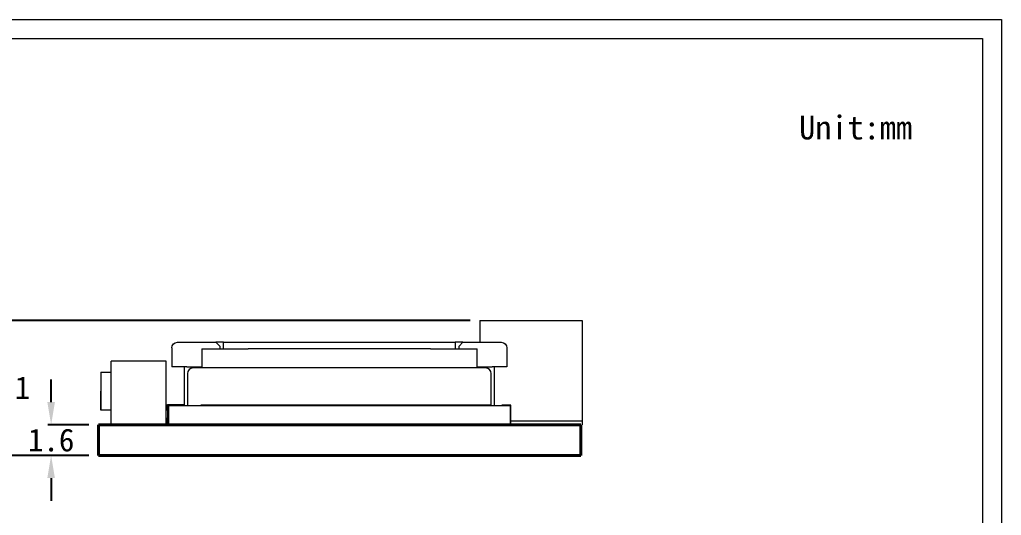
# Model space of a CAD drawing. Header units: millimetres. Extents: x 1 to 79, y -30 to 80.
# Drawn here: x 27.2 to 78.8, y 54.2 to 80.3 of the extents above; entities that cross this region are included whole.
import ezdxf

# ---------------------------------------------------------------- set-up
doc = ezdxf.new("R2010")
doc.units = ezdxf.units.MM
doc.header["$LTSCALE"] = 10
doc.header["$MEASUREMENT"] = 0
doc.linetypes.add('DASHED', pattern=[0.75, 0.5, -0.25])
for name, color, linetype, lineweight in [('屏幕显示区域', 255, 'DASHED', 20), ('细实线', 7, 'Continuous', 20), ('轮廓线', 7, 'Continuous', 40)]:
    doc.layers.add(name, color=color, linetype=linetype, lineweight=lineweight)
doc.layers.add('标注线', color=3, linetype='Continuous')
doc.styles.add('FangSong', font='simfang.ttf')
doc.styles.get("Standard").update_dxf_attribs({"font": 'simfang.ttf'})
doc.dimstyles.new('STANDARD_ACAD', dxfattribs={"dimtxt": 0.18, "dimasz": 0.18, "dimexe": 0.18, "dimexo": 0.0625, "dimgap": 0.09, "dimtad": 0, "dimtih": 1, "dimtoh": 1, "dimdec": 4, "dimzin": 0, "dimdsep": 46, "dimtxsty": 'Standard', "dimcen": 0.09, "dimadec": 0, "dimazin": 0, "dimtfac": 1, "dimtdec": 4, "dimtofl": 0, "dimtmove": 0, "dimatfit": 3, "dimfxl": 1, "dimtolj": 1, "dimtzin": 0, "dimarcsym": 0})

# ---------------------------------------------------------------- blocks, each defined once
blk = doc.blocks.new('*D154')
at = {"layer": 'Defpoints', "color": 0, "transparency": 16777216}
for p in [(31.3, 58.973), (28.809, 57.373), (31.3, 57.373)]:
    blk.add_point(p, dxfattribs=at)
at = {"layer": '标注线', "color": 0, "lineweight": -2, "transparency": 16777216}
for p, q in [((28.809, 60.173), (28.809, 61.373)), ((30.8, 58.973), (28.629, 58.973)), ((30.8, 57.373), (28.629, 57.373)), ((28.809, 56.173), (28.809, 54.973))]:
    blk.add_line(p, q, dxfattribs=at)
at = {"layer": '标注线', "color": 0, "transparency": 16777216}
for points in [[(28.609, 60.173), (29.009, 60.173), (28.809, 58.973)], [(28.609, 56.173), (29.009, 56.173), (28.809, 57.373)]]:
    blk.add_solid(points, dxfattribs=at)
at = {"layer": '标注线', "color": 0, "transparency": 16777216, "insert": (28.809, 58.173), "char_height": 1.2, "attachment_point": 5}
blk.add_mtext('\\A1;1.6', dxfattribs=at)
blk = doc.blocks.new('*D155')
at = {"layer": 'Defpoints', "color": 0, "transparency": 16777216}
for p in [(26.487, 64.473), (51.379, 64.473), (31.3, 57.373)]:
    blk.add_point(p, dxfattribs=at)
at = {"layer": '标注线', "color": 0, "lineweight": -2, "transparency": 16777216}
for p, q in [((50.879, 64.473), (26.307, 64.473)), ((26.487, 63.273), (26.487, 61.584)), ((26.487, 58.573), (26.487, 60.263)), ((30.8, 57.373), (26.307, 57.373))]:
    blk.add_line(p, q, dxfattribs=at)
at = {"layer": '标注线', "color": 0, "transparency": 16777216}
for points in [[(26.287, 63.273), (26.687, 63.273), (26.487, 64.473)], [(26.287, 58.573), (26.687, 58.573), (26.487, 57.373)]]:
    blk.add_solid(points, dxfattribs=at)
at = {"layer": '标注线', "color": 0, "transparency": 16777216, "insert": (26.487, 60.923), "char_height": 1.2, "attachment_point": 5}
blk.add_mtext('\\A1;7.1', dxfattribs=at)

msp = doc.modelspace()

# ---------------------------------------------------------------- linework, layer by layer
at = {"layer": '细实线'}
for p, q in [((51.379, 64.473), (51.379, 63.323)), ((51.379, 64.473), (51.379, 63.323)), ((51.379, 64.473), (56.764, 64.473)), ((51.379, 64.473), (56.764, 64.473)), ((56.764, 64.473), (56.764, 59.173)), ((56.764, 64.473), (56.764, 59.173)), ((35.46, 63.323), (37.485, 63.323)), ((35.46, 63.323), (37.485, 63.323)), ((37.885, 63.323), (37.485, 63.323)), ((37.885, 63.323), (37.485, 63.323)), ((37.485, 63.323), (37.685, 63.123)), ((37.685, 63.123), (37.685, 62.973)), ((37.885, 62.973), (37.885, 63.323)), ((37.885, 63.323), (50.085, 63.323)), ((37.885, 63.323), (50.085, 63.323)), ((50.485, 63.323), (50.085, 63.323)), ((50.485, 63.323), (50.085, 63.323)), ((50.085, 63.323), (50.085, 62.973)), ((50.285, 63.123), (50.485, 63.323)), ((50.285, 62.973), (50.285, 63.123)), ((50.485, 63.323), (51.379, 63.323)), ((50.485, 63.323), (51.379, 63.323)), ((51.379, 63.323), (52.51, 63.323)), ((35.16, 63.023), (35.16, 62.023)), ((35.16, 63.023), (35.16, 62.023)), ((36.735, 62.973), (36.735, 61.973)), ((36.735, 62.973), (39.185, 62.973)), ((48.785, 62.973), (39.185, 62.973)), ((48.785, 62.973), (51.235, 62.973)), ((51.235, 61.973), (51.235, 62.973)), ((52.81, 63.023), (52.81, 62.023)), ((31.968, 61.748), (31.968, 62.323)), ((31.968, 61.748), (31.968, 62.323)), ((32.068, 62.323), (31.968, 62.323)), ((32.068, 62.323), (31.968, 62.323)), ((34.868, 62.323), (32.068, 62.323)), ((34.868, 62.323), (32.068, 62.323)), ((34.868, 59.773), (34.868, 62.323)), ((34.868, 59.773), (34.868, 62.323)), ((31.418, 61.748), (31.418, 59.748)), ((31.418, 61.748), (31.418, 59.748)), ((31.418, 61.748), (31.968, 61.748)), ((31.418, 61.748), (31.968, 61.748)), ((31.968, 59.748), (31.968, 61.748)), ((35.81, 62.023), (35.16, 62.023)), ((35.81, 62.023), (35.16, 62.023)), ((35.81, 62.023), (35.81, 60.048)), ((35.81, 62.023), (35.81, 60.048)), ((35.948, 62.023), (35.81, 62.023)), ((35.948, 62.023), (36.01, 62.023)), ((35.985, 61.673), (35.985, 59.973)), ((36.01, 62.023), (36.735, 62.023)), ((51.685, 61.973), (36.285, 61.973)), ((51.235, 62.023), (51.96, 62.023)), ((51.96, 62.023), (52.022, 62.023)), ((51.985, 60.008), (51.985, 61.673)), ((52.81, 62.023), (52.022, 62.023)), ((52.16, 59.973), (52.16, 62.023)), ((31.418, 59.748), (31.418, 60.748)), ((31.418, 59.748), (31.418, 60.748)), ((34.94, 59.773), (34.94, 60.048)), ((34.94, 59.773), (34.94, 60.048)), ((34.94, 60.048), (35.14, 60.048)), ((34.94, 60.048), (35.14, 60.048)), ((34.95, 58.973), (34.95, 60.008)), ((34.95, 60.008), (35.435, 60.008)), ((52.985, 59.973), (34.985, 59.973)), ((34.985, 59.973), (34.985, 58.973)), ((35.14, 60.008), (35.14, 60.048)), ((35.14, 60.048), (35.81, 60.048)), ((35.14, 60.048), (35.81, 60.048)), ((35.435, 60.008), (35.435, 59.973)), ((35.81, 60.048), (35.81, 59.973)), ((41.085, 60.008), (36.685, 60.008)), ((36.685, 59.973), (36.685, 60.008)), ((43.485, 60.008), (41.085, 60.008)), ((41.085, 59.973), (41.085, 60.008)), ((46.685, 60.008), (43.485, 60.008)), ((43.485, 59.973), (43.485, 60.008)), ((49.085, 60.008), (46.685, 60.008)), ((46.685, 59.973), (46.685, 60.008)), ((51.985, 60.008), (49.085, 60.008)), ((49.085, 59.973), (49.085, 60.008)), ((51.985, 59.974), (51.985, 60.008)), ((51.985, 59.973), (51.985, 59.974)), ((52.535, 60.008), (52.535, 59.973)), ((53.02, 60.008), (52.535, 60.008)), ((52.985, 59.973), (52.985, 58.973)), ((53.02, 58.973), (53.02, 60.008)), ((31.968, 59.748), (31.418, 59.748)), ((31.968, 59.748), (31.418, 59.748)), ((31.968, 58.973), (31.968, 59.748)), ((31.968, 58.973), (31.968, 59.748)), ((34.868, 59.773), (34.94, 59.773)), ((34.868, 59.773), (34.94, 59.773)), ((34.868, 58.973), (34.868, 59.773)), ((34.94, 59.748), (34.94, 59.773)), ((34.94, 59.748), (34.95, 59.748)), ((34.94, 59.048), (34.94, 59.348)), ((34.94, 59.348), (34.95, 59.348)), ((56.764, 59.173), (53.02, 59.173)), ((56.764, 59.173), (56.764, 58.973)), ((56.764, 59.173), (56.764, 58.973))]:
    msp.add_line(p, q, dxfattribs=at)
for points in [[(78.841, -29.633), (0.523, -29.633), (0.523, 80.303), (78.841, 80.303)], [(77.841, -28.633), (1.523, -28.633), (1.523, 79.303), (77.841, 79.303)]]:
    msp.add_lwpolyline(points, close=True, dxfattribs=at)
at = {"layer": '细实线', "extrusion": (0, 0, -1)}
for centre, start, end in [((-35.46, 63.023), 360, 90), ((-35.46, 63.023), 360, 90), ((-52.51, 63.023), 90, 180)]:
    msp.add_arc(centre, 0.3, start, end, dxfattribs=at)
at = {"layer": '细实线'}
for centre, start, end in [((36.285, 61.673), 90, 180), ((51.685, 61.673), 0, 90)]:
    msp.add_arc(centre, 0.3, start, end, dxfattribs=at)
at = {"layer": '轮廓线'}
for p, q in [((31.967, 58.973), (31.3, 58.973)), ((31.3, 57.373), (31.3, 58.973)), ((31.3, 58.973), (56.7, 58.973)), ((56.7, 57.373), (56.7, 58.973)), ((31.3, 57.373), (32.773, 57.373)), ((32.773, 57.373), (55.173, 57.373)), ((55.173, 57.373), (56.7, 57.373))]:
    msp.add_line(p, q, dxfattribs=at)

# ---------------------------------------------------------------- texts
at = {"layer": '屏幕显示区域', "insert": (68.192, 75.249), "char_height": 1.25, "width": 10.41145, "attachment_point": 1, "style": 'FangSong'}
msp.add_mtext('Unit:mm', dxfattribs=at)

# ---------------------------------------------------------------- dimensions: what is measured, and where the dimension line sits
at = {"layer": '标注线'}
for base, p1, p2, picture, middle in [((26.487, 64.473), (31.3, 57.373), (51.379, 64.473), '*D155', (26.487, 60.923)), ((28.809, 57.373), (31.3, 58.973), (31.3, 57.373), '*D154', (28.809, 58.173))]:
    dim = msp.add_linear_dim(base=base, p1=p1, p2=p2, angle=90, dimstyle='STANDARD_ACAD', override={"dimtxt": 1.2, "dimasz": 1.2, "dimexo": 0.5, "dimgap": 0.05, "dimdec": 2, "dimzin": 8, "dimcen": 0.5, "dimtdec": 2, "dimtmove": 2}, dxfattribs=at)
    dim.commit()
    dim.dimension.update_dxf_attribs({"geometry": picture, "text_midpoint": middle})

doc.saveas('drawing.dxf')
